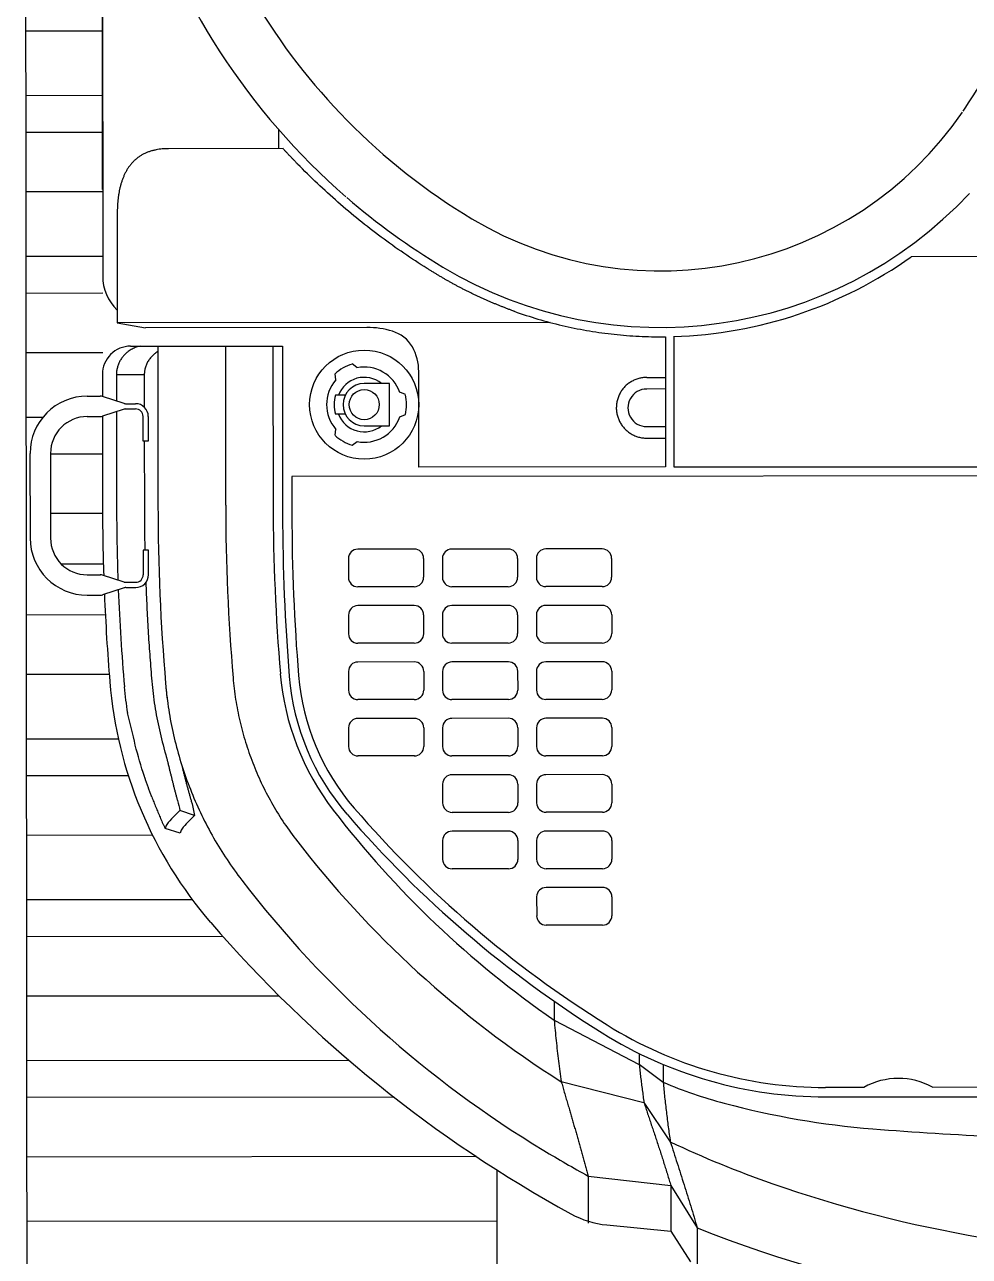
# Model space of a CAD drawing. Header units: millimetres. Extents: x 21.96 to 23.21, y 30.4 to 34.37.
# Drawn here: x 21.959 to 22.461, y 31.173 to 31.828 of the extents above; entities that cross this region are included whole.
import ezdxf

# ---------------------------------------------------------------- set-up
doc = ezdxf.new("R2010")
doc.units = ezdxf.units.MM

# ---------------------------------------------------------------- blocks, each defined once
blk = doc.blocks.new('*U93')
for p, q in [((0.0675, 2.8499), (-0.0139, 2.8498)), ((0.0676, 2.7812), (-0.0138, 2.7811)), ((0.0676, 2.7421), (-0.0138, 2.7421)), ((0.2545, 2.7455), (0.2545, 2.7249)), ((0.1378, 2.7248), (0.1378, 2.7248)), ((0.0676, 2.6788), (-0.0138, 2.6788)), ((0.0677, 2.6102), (-0.0137, 2.6101)), ((0.0677, 2.5711), (-0.0137, 2.571)), ((0.5436, 2.54), (0.0832, 2.5396)), ((0.0832, 2.5396), (0.1134, 2.5344)), ((0.1263, 2.5149), (0.1264, 2.3458)), ((0.1983, 2.515), (0.1984, 2.3459)), ((0.2488, 2.515), (0.2489, 2.3459)), ((0.0678, 2.5078), (-0.0136, 2.5078)), ((0.3381, 2.492), (0.333, 2.4959)), ((0.1119, 2.4844), (0.1119, 2.45)), ((0.3156, 2.479), (0.3148, 2.4853)), ((0.6462, 2.4816), (0.6662, 2.4817)), ((0.3257, 2.4627), (0.3154, 2.4627)), ((0.3896, 2.4633), (0.3836, 2.4658)), ((0.0512, 2.4617), (0.0651, 2.4617)), ((0.0906, 2.4539), (0.0675, 2.4613)), ((0.0921, 2.4537), (0.1027, 2.4537)), ((0.0039, 2.4391), (-0.0136, 2.4391)), ((0.0512, 2.44), (0.0651, 2.44)), ((0.0674, 2.4404), (0.0675, 2.3458)), ((0.0906, 2.4479), (0.0675, 2.4404)), ((0.0824, 2.4452), (0.0825, 2.3458)), ((0.0921, 2.4481), (0.1026, 2.4481)), ((0.3257, 2.4427), (0.3154, 2.4427)), ((0.3836, 2.4398), (0.3896, 2.4423)), ((0.3149, 2.4201), (0.3157, 2.4265)), ((0.6462, 2.4294), (0.6662, 2.4294)), ((0.3331, 2.4096), (0.3382, 2.4135)), ((-0.0096, 2.4008), (-0.0095, 2.3109)), ((0.0121, 2.4008), (0.0122, 2.3109)), ((0.0674, 2.4001), (0.0121, 2.4001)), ((0.0675, 2.3368), (0.0122, 2.3368)), ((0.399, 2.2991), (0.339, 2.299)), ((0.4989, 2.2991), (0.439, 2.2991)), ((0.5989, 2.2992), (0.5389, 2.2992)), ((0.0684, 2.2831), (0.0238, 2.2831)), ((0.329, 2.289), (0.329, 2.269)), ((0.409, 2.2891), (0.409, 2.2691)), ((0.429, 2.2891), (0.429, 2.2691)), ((0.509, 2.2891), (0.509, 2.2692)), ((0.5289, 2.2892), (0.529, 2.2692)), ((0.6089, 2.2892), (0.6089, 2.2692)), ((0.0514, 2.2718), (0.0652, 2.2718)), ((0.0907, 2.264), (0.0676, 2.2714)), ((0.0907, 2.2579), (0.0676, 2.2505)), ((0.0922, 2.2638), (0.1028, 2.2638)), ((0.0923, 2.2582), (0.1029, 2.2582)), ((0.399, 2.2591), (0.339, 2.259)), ((0.499, 2.2591), (0.439, 2.2591)), ((0.5989, 2.2592), (0.539, 2.2592)), ((0.0514, 2.2501), (0.0653, 2.2501)), ((0.0705, 2.2291), (-0.0134, 2.229)), ((0.3291, 2.229), (0.3291, 2.209)), ((0.399, 2.2391), (0.339, 2.239)), ((0.409, 2.2291), (0.409, 2.2091)), ((0.429, 2.2291), (0.429, 2.2091)), ((0.499, 2.2392), (0.439, 2.2391)), ((0.509, 2.2292), (0.509, 2.2092)), ((0.529, 2.2292), (0.529, 2.2092)), ((0.599, 2.2392), (0.539, 2.2392)), ((0.609, 2.2292), (0.609, 2.2093)), ((0.3991, 2.1991), (0.3391, 2.199)), ((0.499, 2.1992), (0.439, 2.1991)), ((0.599, 2.1992), (0.539, 2.1992)), ((0.3991, 2.1791), (0.3391, 2.179)), ((0.499, 2.1792), (0.4391, 2.1791)), ((0.599, 2.1793), (0.539, 2.1792)), ((0.0747, 2.1658), (-0.0133, 2.1657)), ((0.3291, 2.169), (0.3291, 2.149)), ((0.4091, 2.1691), (0.4091, 2.1491)), ((0.4291, 2.1691), (0.4291, 2.1491)), ((0.509, 2.1692), (0.5091, 2.1492)), ((0.529, 2.1692), (0.5291, 2.1492)), ((0.609, 2.1693), (0.609, 2.1493)), ((0.3991, 2.1391), (0.3391, 2.1391)), ((0.4991, 2.1392), (0.4391, 2.1391)), ((0.599, 2.1393), (0.5391, 2.1392)), ((0.3292, 2.1091), (0.3292, 2.0891)), ((0.3991, 2.1191), (0.3391, 2.1191)), ((0.4091, 2.1091), (0.4091, 2.0891)), ((0.4291, 2.1091), (0.4291, 2.0891)), ((0.4991, 2.1192), (0.4391, 2.1191)), ((0.5091, 2.1092), (0.5091, 2.0892)), ((0.5291, 2.1092), (0.5291, 2.0892)), ((0.5991, 2.1193), (0.5391, 2.1192)), ((0.6091, 2.1093), (0.6091, 2.0893)), ((0.0845, 2.0971), (-0.0133, 2.0971)), ((0.3992, 2.0791), (0.3392, 2.0791)), ((0.4991, 2.0792), (0.4391, 2.0792)), ((0.5991, 2.0793), (0.5391, 2.0792)), ((0.0951, 2.0581), (-0.0133, 2.058)), ((0.4991, 2.0592), (0.4392, 2.0592)), ((0.5991, 2.0593), (0.5391, 2.0592)), ((0.4292, 2.0492), (0.4292, 2.0292)), ((0.5091, 2.0492), (0.5092, 2.0292)), ((0.5291, 2.0492), (0.5292, 2.0292)), ((0.6091, 2.0493), (0.6091, 2.0293)), ((0.4992, 2.0192), (0.4392, 2.0192)), ((0.5991, 2.0193), (0.5392, 2.0193)), ((0.1208, 1.9948), (-0.0132, 1.9947)), ((0.4992, 1.9992), (0.4392, 1.9992)), ((0.5992, 1.9993), (0.5392, 1.9993)), ((0.4292, 1.9892), (0.4292, 1.9692)), ((0.5092, 1.9892), (0.5092, 1.9692)), ((0.5292, 1.9893), (0.5292, 1.9693)), ((0.6092, 1.9893), (0.6092, 1.9693)), ((0.4992, 1.9592), (0.4392, 1.9592)), ((0.5992, 1.9593), (0.5392, 1.9593)), ((0.5992, 1.9393), (0.5392, 1.9393)), ((0.1632, 1.9262), (-0.0132, 1.926)), ((0.5292, 1.9293), (0.5293, 1.9093)), ((0.6092, 1.9293), (0.6092, 1.9093)), ((0.5992, 1.8993), (0.5393, 1.8993)), ((0.1956, 1.8872), (-0.0131, 1.887)), ((0.2555, 1.8239), (-0.0131, 1.8237)), ((0.5478, 1.7984), (0.6382, 1.751)), ((0.3299, 1.7553), (-0.013, 1.755)), ((0.3775, 1.7163), (-0.013, 1.716)), ((0.8772, 1.7268), (0.8363, 1.7267)), ((0.8364, 1.7167), (1.6269, 1.7174)), ((1.488, 1.7273), (0.9502, 1.7268)), ((0.6433, 1.7106), (0.6713, 1.669)), ((0.4651, 1.6531), (-0.0129, 1.6527)), ((0.5839, 1.6324), (0.6719, 1.6223)), ((0.6719, 1.6223), (0.6999, 1.5774)), ((0.487, 1.5844), (-0.0129, 1.584)), ((0.6039, 1.5806), (0.6719, 1.5739)), ((0.6719, 1.5739), (0.6928, 1.5414)), ((0.6999, 1.5774), (0.7, 1.5302))]:
    blk.add_line(p, q)
for points in [[(0.4869, 1.6389), (0.4874, 1.0207), (-0.0124, 1.0203), (-0.0153, 4.5922), (0.4845, 4.5927), (0.4852, 3.8008)], [(0.0676, 2.6816), (0.0672, 3.248), (0.0677, 2.5894)], [(0.6749, 2.525), (0.675, 2.3864), (1.0214, 2.3867), (1.0214, 2.6101), (0.9275, 2.61)], [(0.0973, 2.5149), (0.2588, 2.515), (0.2589, 2.3359)], [(0.3458, 2.4302), (0.3728, 2.4303), (0.3728, 2.4752), (0.3458, 2.4752)], [(0.6662, 2.4694), (0.6462, 2.4693)], [(0.1162, 2.4401), (0.1162, 2.4139), (0.1106, 2.4139), (0.1106, 2.4401)], [(0.1164, 2.2718), (0.1163, 2.298), (0.1107, 2.298), (0.1108, 2.2718)], [(0.6638, 1.7511), (0.6638, 1.7321), (0.6382, 1.751)]]:
    blk.add_lwpolyline(points)
for points in [[(0.1639, 3.0304, 0.121341), (0.3275, 2.755, 0.063364), (0.4603, 2.6504)], [(0.5054, 2.5519, 0.000061), (0.5037, 2.5525, 0.00006), (0.5021, 2.5531, 0.00006), (0.5005, 2.5537, 0.000061), (0.4989, 2.5543, 0.000061), (0.4973, 2.5549, 0.000061), (0.4957, 2.5556, 0.000061), (0.4941, 2.5562, 0.000061), (0.4925, 2.5568, 0.000061), (0.4909, 2.5574, 0.000061), (0.4893, 2.5581, 0.000061), (0.4877, 2.5587, 0.000061), (0.4861, 2.5594, 0.000062), (0.4845, 2.56, 0.000062), (0.4829, 2.5607, 0.000062), (0.4813, 2.5614, 0.000062), (0.4797, 2.5621, 0.000061), (0.4781, 2.5627, 0.000062), (0.4766, 2.5634, 0.000062), (0.475, 2.5641, 0.000062), (0.4734, 2.5648, 0.000062), (0.4718, 2.5655, 0.000062), (0.4703, 2.5662, 0.000063), (0.4687, 2.5669, 0.000063), (0.4671, 2.5677, 0.000063), (0.4656, 2.5684, 0.000063), (0.464, 2.5691, 0.000063), (0.4624, 2.5699, 0.000063), (0.4609, 2.5706, 0.000063), (0.4593, 2.5714, 0.000063), (0.4578, 2.5721, 0.000063), (0.4562, 2.5729, 0.000063), (0.4547, 2.5737, 0.000063), (0.4532, 2.5744, 0.000064), (0.4516, 2.5752, 0.000064), (0.4501, 2.576, 0.000064), (0.4486, 2.5768, 0.000064), (0.447, 2.5776, 0.000064), (0.4455, 2.5784, 0.000064), (0.444, 2.5792, 0.000064), (0.4425, 2.58, 0.000064), (0.441, 2.5809, 0.000064), (0.4394, 2.5817, 0.000064), (0.4379, 2.5825, 0.000064), (0.4364, 2.5834, 0.000064), (0.4349, 2.5842, 0.000065), (0.4334, 2.5851, 0.000065), (0.4319, 2.5859, 0.000065), (0.4304, 2.5868, 0.000065), (0.4289, 2.5876, 0.000065), (0.4275, 2.5885, 0.000065), (0.426, 2.5894, 0.000065), (0.4245, 2.5903, 0.000065), (0.423, 2.5912, 0.000065), (0.4215, 2.5921, 0.000065), (0.4201, 2.593, 0.000065), (0.4186, 2.5939, 0.000065), (0.4171, 2.5948, 0.000065), (0.4156, 2.5957, 0.000065), (0.4142, 2.5966, 0.000065), (0.4127, 2.5975, -0.009986), (0.388, 2.6136, -0.009997), (0.3639, 2.6308, -0.009984), (0.3405, 2.6489, -0.009996), (0.3179, 2.6679, -0.009986), (0.296, 2.6878, -0.009987), (0.275, 2.7085, 0.000058), (0.2739, 2.7096, 0.000058), (0.2729, 2.7107, 0.000058), (0.2719, 2.7118, 0.000058), (0.2708, 2.7129, 0.000058), (0.2698, 2.714, 0.000058), (0.2687, 2.7151, 0.000058), (0.2677, 2.7162, 0.000058), (0.2667, 2.7172, 0.000058), (0.2656, 2.7183, 0.000058), (0.2646, 2.7194, 0.000058), (0.2636, 2.7205, 0.000058), (0.2626, 2.7216, 0.000058), (0.2615, 2.7227, 0.000058), (0.2605, 2.7239, 0.000057), (0.2595, 2.7249), (0.1378, 2.7248, 0.010525), (0.1345, 2.7248, 0.011644), (0.1311, 2.7246, 0.012633), (0.1277, 2.7242, 0.013904), (0.1244, 2.7236, 0.015072), (0.1211, 2.7228, 0.016288), (0.1179, 2.7219, 0.01741), (0.1147, 2.7207, 0.018546), (0.1116, 2.7193, 0.019268), (0.1087, 2.7177, 0.019755), (0.1058, 2.7158, 0.019936), (0.1032, 2.7138, 0.019746), (0.1007, 2.7115, 0.019225), (0.0984, 2.709, 0.01842), (0.0963, 2.7064, 0.017316), (0.0943, 2.7036, 0.016239), (0.0926, 2.7007, 0.014969), (0.091, 2.6977, 0.013783), (0.0897, 2.6946, 0.012605), (0.0885, 2.6914, 0.011554), (0.0874, 2.6882, 0.010539), (0.0865, 2.685, 0.009639), (0.0857, 2.6817, 0.008802), (0.0851, 2.6784, 0.008097), (0.0845, 2.675, 0.007442), (0.0841, 2.6717, 0.006834), (0.0837, 2.6683, 0.006282), (0.0835, 2.665, 0.00585), (0.0833, 2.6616)], [(0.0833, 2.6616, 0.005431), (0.0832, 2.6582, 0.004999), (0.0831, 2.6548), (0.0832, 2.5396)], [(0.5054, 2.5519, 0.014411), (0.5306, 2.5437, 0.014401), (0.5562, 2.5369, 0.014414), (0.5822, 2.5316, 0.014391), (0.6084, 2.5278, 0.014414), (0.6348, 2.5256, 0.014405), (0.6613, 2.5248), (0.6662, 2.5248), (0.6663, 2.3864), (0.4039, 2.3862), (0.4038, 2.4878, 0.12842), (0.3971, 2.5142, 0.187946), (0.3759, 2.5307, 0.081419), (0.3487, 2.5346), (0.1134, 2.5344)], [(0.0844, 2.5396, 0.000002), (0.0843, 2.5396, 0.000002), (0.0843, 2.5396, 0.000002), (0.0842, 2.5396, 0.000002), (0.0841, 2.5396, 0.000002), (0.084, 2.5396, 0.000003), (0.0839, 2.5396, 0.000003), (0.0838, 2.5396, 0.000002), (0.0837, 2.5396, 0.000002), (0.0837, 2.5396, 0.000002), (0.0836, 2.5396, 0.000002), (0.0835, 2.5396, 0.000002), (0.0834, 2.5396, 0.000002), (0.0834, 2.5396, 0.000002), (0.0833, 2.5396, 0.000002), (0.0832, 2.5396)], [(0.0973, 2.5149, 0.414214), (0.0674, 2.4849), (0.0674, 2.4614)], [(0.1078, 2.5149, 0.038967), (0.1034, 2.5137, 0.039259), (0.099, 2.5118, 0.038978), (0.0949, 2.5092, 0.015259), (0.0934, 2.508, 0.015444), (0.0919, 2.5067, 0.015366), (0.0906, 2.5054, 0.015442), (0.0893, 2.5039, 0.015499), (0.0881, 2.5024, 0.015538), (0.0871, 2.5008, 0.015621), (0.0861, 2.4992, 0.015616), (0.0852, 2.4975, 0.015731), (0.0844, 2.4957, 0.015687), (0.0838, 2.4939, 0.015724), (0.0833, 2.492, 0.015767), (0.0828, 2.4902, 0.015748), (0.0825, 2.4883, 0.015825), (0.0824, 2.4864), (0.0824, 2.4566)], [(0.1263, 2.5092, 0.000004), (0.1259, 2.5089, 0.000004), (0.1256, 2.5087, 0.000003), (0.1252, 2.5084, 0.015405), (0.1236, 2.5072, 0.015774), (0.122, 2.5059, 0.016104), (0.1205, 2.5046, 0.016462), (0.1191, 2.5031, 0.016776), (0.1178, 2.5015, 0.017229), (0.1166, 2.4998, 0.017469), (0.1155, 2.4981, 0.017851), (0.1146, 2.4963, 0.018127), (0.1138, 2.4944, 0.018393), (0.1131, 2.4925, 0.018625), (0.1126, 2.4905, 0.018757), (0.1122, 2.4885, 0.018996), (0.112, 2.4865, 0.018878), (0.1119, 2.4844)], [(0.6462, 2.4816, 0.033091), (0.6419, 2.4813, 0.033401), (0.6377, 2.4805, 0.03321), (0.6336, 2.4791, 0.033657), (0.6298, 2.4771, 0.033296), (0.6262, 2.4747, 0.033498), (0.623, 2.4718, 0.03342), (0.6202, 2.4685, 0.033216), (0.6179, 2.4649, 0.033477), (0.6161, 2.461, 0.03317), (0.6148, 2.4569, 0.033601), (0.6141, 2.4526, 0.033262), (0.6139, 2.4483, 0.033576), (0.6144, 2.444, 0.033354), (0.6154, 2.4398, 0.033395), (0.6169, 2.4358, 0.033432), (0.619, 2.432, 0.033124), (0.6215, 2.4286, 0.033383), (0.6245, 2.4254, 0.033466), (0.6279, 2.4228, 0.033345), (0.6316, 2.4206, 0.033321), (0.6355, 2.4189, 0.033371), (0.6397, 2.4177, 0.014686), (0.644, 2.4171), (0.6662, 2.4171)], [(0.1119, 2.4139), (0.112, 2.3458, 0.000659), (0.112, 2.3398, 0.000659), (0.112, 2.3338, 0.000658), (0.1121, 2.3279, 0.000657), (0.1121, 2.3219, 0.000656), (0.1122, 2.3159, 0.000656), (0.1123, 2.3099, 0.000655), (0.1124, 2.3039, 0.000656), (0.1125, 2.298)], [(2.2743, 2.305), (2.2743, 2.3778), (0.2689, 2.3762), (0.2689, 2.3359, 0.020254), (0.276, 2.1646)], [(0.1136, 2.2635, 0.001401), (0.1141, 2.2508, 0.001399), (0.1146, 2.238, 0.001401), (0.1153, 2.2253, 0.0014), (0.116, 2.2126, 0.0014), (0.1168, 2.1999, 0.001401), (0.1177, 2.1872, 0.0014), (0.1186, 2.1745, 0.001399), (0.1196, 2.1618, 0.016229), (0.1226, 2.1357, 0.016242), (0.1273, 2.11, 0.016231), (0.1336, 2.0845)], [(0.2063, 2.1624, 0.017804), (0.2091, 2.1392, 0.017836), (0.2135, 2.1164, 0.017797), (0.2196, 2.0939, 0.017822), (0.2272, 2.0719, 0.017824), (0.2364, 2.0505, 0.017796), (0.2471, 2.0298, 0.017839), (0.2592, 2.0099, 0.0178), (0.2728, 1.991)], [(0.1345, 2.1562, 0.001252), (0.1347, 2.1543, 0.001251), (0.1349, 2.1523, 0.001251), (0.1351, 2.1503, 0.00125), (0.1353, 2.1483, 0.001249), (0.1355, 2.1463, 0.001249), (0.1357, 2.1443, 0.001248), (0.136, 2.1424, 0.001248), (0.1362, 2.1404)], [(0.1357, 2.1449, 0.016905), (0.1396, 2.1182, 0.016936), (0.1454, 2.0919, 0.016923), (0.1529, 2.0659, 0.016912), (0.1622, 2.0406, 0.016948), (0.1731, 2.0159, 0.016904), (0.1857, 1.992, 0.016945), (0.1999, 1.969, 0.01691), (0.2156, 1.9471)], [(0.1121, 2.0573, -0.020145), (0.1024, 2.0907, 0.017307), (0.094, 2.1249)], [(0.1336, 2.0845, -0.000043), (0.1339, 2.0833, -0.000043), (0.1342, 2.0822, -0.000043), (0.1346, 2.0811, -0.000043), (0.1349, 2.08, -0.000043), (0.1352, 2.0789, -0.000043), (0.1355, 2.0777, -0.000043), (0.1358, 2.0766, -0.000043), (0.1361, 2.0755, -0.000043), (0.1364, 2.0743, -0.000043), (0.1367, 2.0732, -0.000043), (0.137, 2.0721, -0.000043), (0.1373, 2.071, -0.000043), (0.1375, 2.0698, -0.000043), (0.1378, 2.0687, -0.000042), (0.1381, 2.0676, 0.001297), (0.1389, 2.064, 0.00124), (0.1398, 2.0604, 0.001203), (0.1407, 2.0568, 0.00112), (0.1416, 2.0532, 0.001062), (0.1425, 2.0497, 0.000948), (0.1434, 2.0461, 0.000836), (0.1443, 2.0425, 0.000713), (0.1453, 2.039, 0.000545), (0.1462, 2.0354, 0.000362), (0.1472, 2.0318, 0.001503), (0.1499, 2.021)], [(0.1516, 2.0699), (0.1524, 2.0664, -0.001799), (0.1528, 2.0649, 0.001397), (0.1537, 2.0612, 0.001342), (0.1547, 2.0575, 0.001262), (0.1556, 2.0539, 0.001206), (0.1566, 2.0502, 0.001106), (0.1576, 2.0465, 0.001033), (0.1586, 2.0429, 0.00092), (0.1596, 2.0392, 0.00078), (0.1606, 2.0356, 0.000613), (0.1617, 2.032, 0.000381), (0.1627, 2.0283), (0.1654, 2.0157, 0.053518), (0.1518, 2.0013, 0.060921), (0.15, 1.9971), (0.1341, 2.0021)], [(0.1199, 2.0356, 0.000039), (0.1195, 2.0366, 0.000039), (0.1192, 2.0375, 0.000039), (0.1188, 2.0385, 0.000039), (0.1185, 2.0394, 0.000039), (0.1181, 2.0403, 0.000039), (0.1178, 2.0413, 0.000039), (0.1174, 2.0422, 0.000039), (0.1171, 2.0431, 0.000039), (0.1167, 2.0441, 0.000039), (0.1164, 2.045, 0.000039), (0.1161, 2.046, 0.000039), (0.1157, 2.0469, 0.000039), (0.1154, 2.0479, 0.000039), (0.115, 2.0488, 0.000039), (0.1147, 2.0497, 0.000039), (0.1144, 2.0507, 0.00004), (0.114, 2.0517, 0.000039), (0.1137, 2.0526, 0.000038), (0.1134, 2.0535, 0.000039), (0.1131, 2.0545, 0.000038), (0.1127, 2.0554, 0.000038), (0.1124, 2.0564, 0.000038), (0.1121, 2.0573)], [(0.1199, 2.0356, 0.001654), (0.1209, 2.0329, 0.001642), (0.122, 2.0302, 0.001656), (0.1231, 2.0274, 0.001641), (0.1242, 2.0247, 0.001657), (0.1253, 2.022, 0.001685), (0.1264, 2.0193, 0.001667), (0.1276, 2.0166, 0.001689), (0.1287, 2.0139, 0.001675), (0.1299, 2.0112, 0.001703), (0.1311, 2.0085, 0.001684), (0.1324, 2.0058, 0.001857), (0.1336, 2.0032, -0.00001), (0.1337, 2.0029, -0.00001), (0.1338, 2.0027, -0.00001), (0.1339, 2.0025, -0.00001), (0.134, 2.0023, -0.000009), (0.1341, 2.0021)], [(0.1654, 2.0157), (0.1499, 2.021, 0.054817), (0.1359, 2.0063, 0.060921), (0.1341, 2.0021)], [(0.5478, 1.8184), (0.5478, 1.7984, 0.002364), (0.5488, 1.7874, 0.002305), (0.5499, 1.7765, 0.002239), (0.5511, 1.7656, 0.002169), (0.5524, 1.7547, 0.002098), (0.5538, 1.7438, 0.002031), (0.5553, 1.7329), (0.6433, 1.7106)], [(0.6382, 1.7628), (0.6382, 1.751, 0.001546), (0.639, 1.7443, 0.001512), (0.6398, 1.7375, 0.00148), (0.6406, 1.7308, 0.001441), (0.6415, 1.724, 0.001406), (0.6424, 1.7173, 0.001396), (0.6433, 1.7106)], [(0.5553, 1.7329, 0.000217), (0.557, 1.7272, 0.000171), (0.5586, 1.7215, 0.000129), (0.5603, 1.7157, -0.00023), (0.562, 1.71, -0.00023), (0.5637, 1.7043, -0.000206), (0.5651, 1.6992, -0.000206), (0.5666, 1.6941, -0.000206), (0.5681, 1.6889, -0.000242), (0.5696, 1.6838, -0.000275), (0.5711, 1.6787, -0.000356), (0.5726, 1.6736, -0.000445), (0.574, 1.6684, -0.000539), (0.5755, 1.6633, -0.000632), (0.577, 1.6582, -0.000763), (0.5784, 1.653, -0.000898), (0.5798, 1.6479, -0.001053), (0.5812, 1.6428, -0.001246), (0.5826, 1.6376, -0.001442), (0.5839, 1.6324), (0.5839, 1.5825)], [(0.6638, 1.7321, 0.002141), (0.6645, 1.7242, 0.002088), (0.6653, 1.7163, 0.002047), (0.6662, 1.7084, 0.001966), (0.6671, 1.7005, 0.001881), (0.6681, 1.6926, 0.001796), (0.6691, 1.6847, 0.001685), (0.6702, 1.6769, 0.001581), (0.6713, 1.669, 0.000592), (0.675, 1.6576, 0.000307), (0.6786, 1.6461, -0.000468), (0.6823, 1.6347, -0.000439), (0.6859, 1.6233, -0.000915), (0.6895, 1.6119, -0.001581), (0.6931, 1.6004, -0.002385), (0.6966, 1.5889, -0.003605), (0.6999, 1.5774)], [(0.6433, 1.7106, 0.000152), (0.6453, 1.7047, -0.000241), (0.6472, 1.6988, -0.000241), (0.6492, 1.693, -0.000241), (0.6511, 1.6871, -0.000176), (0.6531, 1.6812, -0.000254), (0.6551, 1.6754, -0.000339), (0.657, 1.6695, -0.000471), (0.6589, 1.6636, -0.000589), (0.6609, 1.6577, -0.000762), (0.6628, 1.6518, -0.000912), (0.6646, 1.646, -0.001117), (0.6665, 1.6401, -0.001376), (0.6683, 1.6341, -0.001698), (0.6701, 1.6282, -0.002046), (0.6719, 1.6223), (0.6719, 1.5739)], [(0.7794, 1.6246, 0.084411), (1.2318, 1.5481, 0.084411), (1.684, 1.6254)]]:
    blk.add_lwpolyline(points, format="xyb")
for radius in [0.058, 0.016]:
    blk.add_circle((0.3458, 2.4527), radius)
for centre, radius, start, end in [((0.8048, 3.2248), 0.7298, 196.867, 229.0414), ((0.6609, 2.9847), 0.3899, 325.66, 337.8691), ((0.6609, 2.9847), 0.3899, 239.0437, 325.491), ((0.8048, 3.2248), 0.7298, 229.1505, 239.0437), ((0.6609, 2.9847), 0.4499, 239.0437, 316.9042), ((0.6609, 2.9847), 0.4599, 271.7432, 305.4356), ((0.1177, 2.5894), 0.05, 180.0463, 226.3955), ((0.3458, 2.4527), 0.045, 106.5532, 133.5399), ((0.3458, 2.4527), 0.04, 19.0108, 101.0808), ((0.1136, -5.926), 8.4104, 90.01199, 90.21303), ((0.3458, 2.4527), 0.04, 139.0127, 221.0813), ((0.3458, 2.4527), 0.029, 50.9297, 159.875), ((0.3458, 2.4527), 0.0225, 90.0464, 180.0463), ((0.3458, 2.4527), 0.032, 161.8363, 180.0463), ((0.3458, 2.4527), 0.045, 346.5523, 13.5387), ((0.6462, 2.4493), 0.02, 90.0463, 270.0464), ((0.0513, 2.4009), 0.0608, 90.0464, 180.0463), ((0.0651, 2.4539), 0.0078, 72.1977, 90.0463), ((0.0921, 2.4587), 0.005, 252.1977, 270.0463), ((0.1026, 2.4401), 0.0136, 0.0463, 90.0463), ((0.3458, 2.4527), 0.032, 180.0463, 198.2562), ((0.3458, 2.4527), 0.0225, 180.0463, 270.0463), ((0.0513, 2.4009), 0.0391, 90.0464, 180.0463), ((0.0651, 2.4478), 0.0078, 270.0463, 287.8949), ((0.0921, 2.4431), 0.005, 90.0463, 107.8949), ((0.1026, 2.4401), 0.008, 0.0463, 90.0463), ((0.3458, 2.4527), 0.029, 200.2175, 309.1633), ((0.3458, 2.4527), 0.04, 259.0122, 341.08), ((0.3458, 2.4527), 0.045, 226.5539, 253.5399), ((2.3868, 2.3476), 2.3193, 180.0463, 181.8928), ((2.3868, 2.3476), 2.3043, 180.0463, 182.0263), ((2.3868, 2.3476), 2.2603, 180.0463, 184.8575), ((2.3868, 2.3476), 2.1883, 180.0463, 184.8573), ((2.3868, 2.3476), 2.1378, 180.0463, 184.8569), ((2.3868, 2.3377), 2.1278, 180.0463, 184.6875), ((0.0513, 2.3109), 0.0608, 180.0463, 270.0463), ((0.0513, 2.3109), 0.0391, 180.0463, 270.0463), ((0.339, 2.289), 0.01, 90.0463, 180.0463), ((0.399, 2.2891), 0.01, 0.0463, 90.0464), ((0.439, 2.2891), 0.01, 90.0463, 180.0463), ((0.499, 2.2891), 0.01, 0.0463, 90.0464), ((0.5389, 2.2892), 0.01, 90.0463, 180.0463), ((0.5989, 2.2892), 0.01, 0.0463, 90.0464), ((0.0652, 2.264), 0.0078, 72.1978, 90.0464), ((0.1028, 2.2718), 0.008, 270.0463, 0.0463), ((0.1028, 2.2718), 0.0136, 270.0463, 0.0463), ((0.339, 2.269), 0.01, 180.0463, 270.0463), ((0.399, 2.2691), 0.01, 270.0463, 0.0463), ((0.439, 2.2691), 0.01, 180.0463, 270.0463), ((0.499, 2.2691), 0.01, 270.0463, 0.0463), ((0.539, 2.2692), 0.01, 180.0463, 270.0463), ((0.5989, 2.2692), 0.01, 270.0463, 0.0463), ((2.3868, 2.3476), 2.3043, 182.2833, 184.8569), ((0.0922, 2.2688), 0.005, 252.1978, 270.0463), ((0.0923, 2.2532), 0.005, 90.0464, 107.895), ((0.0653, 2.2579), 0.0078, 270.0463, 287.895), ((2.3868, 2.3476), 2.3193, 182.3868, 184.6875), ((0.3391, 2.229), 0.01, 90.0463, 180.0463), ((0.399, 2.2291), 0.01, 0.0463, 90.0464), ((0.439, 2.2291), 0.01, 90.0463, 180.0463), ((0.499, 2.2292), 0.01, 0.0463, 90.0464), ((0.539, 2.2292), 0.01, 90.0463, 180.0463), ((0.599, 2.2292), 0.01, 0.0463, 90.0464), ((0.3391, 2.209), 0.01, 180.0463, 270.0463), ((0.3991, 2.2091), 0.01, 270.0463, 0.0463), ((0.439, 2.2091), 0.01, 180.0463, 270.0463), ((0.499, 2.2092), 0.01, 270.0463, 0.0463), ((0.539, 2.2092), 0.01, 180.0463, 270.0463), ((0.599, 2.2092), 0.01, 270.0463, 0.0463), ((0.3391, 2.169), 0.01, 90.0463, 180.0463), ((0.3991, 2.1691), 0.01, 0.0463, 90.0464), ((0.4391, 2.1691), 0.01, 90.0463, 180.0463), ((0.4991, 2.1692), 0.01, 0.0463, 90.0464), ((0.539, 2.1692), 0.01, 90.0463, 180.0463), ((0.599, 2.1693), 0.01, 0.0463, 90.0464), ((0.532, 2.19), 0.2764, 184.8569, 217.5197), ((0.5216, 2.1847), 0.2564, 184.6875, 220.7942), ((0.5216, 2.1847), 0.2464, 184.6875, 220.7942), ((0.5216, 2.1947), 0.4479, 184.6875, 220.7942), ((0.532, 2.19), 0.4429, 184.8569, 188.4658), ((0.3391, 2.1491), 0.01, 180.0463, 270.0463), ((0.3991, 2.1491), 0.01, 270.0463, 0.0463), ((0.4391, 2.1491), 0.01, 180.0463, 270.0463), ((0.4991, 2.1492), 0.01, 270.0463, 0.0463), ((0.5391, 2.1492), 0.01, 180.0463, 270.0463), ((0.599, 2.1493), 0.01, 270.0463, 0.0463), ((0.3392, 2.1091), 0.01, 90.0463, 180.0463), ((0.3991, 2.1091), 0.01, 0.0463, 90.0464), ((0.4391, 2.1091), 0.01, 90.0463, 180.0463), ((0.4991, 2.1092), 0.01, 0.0463, 90.0464), ((0.5391, 2.1092), 0.01, 90.0463, 180.0463), ((0.5991, 2.1093), 0.01, 0.0463, 90.0464), ((0.3392, 2.0891), 0.01, 180.0463, 270.0463), ((0.3991, 2.0891), 0.01, 270.0463, 0.0463), ((0.4391, 2.0892), 0.01, 180.0463, 270.0463), ((0.4991, 2.0892), 0.01, 270.0463, 0.0463), ((0.5391, 2.0892), 0.01, 180.0463, 270.0463), ((0.5991, 2.0893), 0.01, 270.0463, 0.0463), ((0.4392, 2.0492), 0.01, 90.0463, 180.0463), ((0.4991, 2.0492), 0.01, 0.0463, 90.0464), ((0.5391, 2.0492), 0.01, 90.0463, 180.0463), ((0.5991, 2.0493), 0.01, 0.0463, 90.0464), ((1.1402, 2.657), 1.0432, 217.5197, 235.3991), ((1.2308, 2.7967), 1.1931, 220.7942, 238.0145), ((1.2308, 2.7967), 1.1831, 220.7942, 238.0145), ((0.4392, 2.0292), 0.01, 180.0463, 270.0463), ((0.4992, 2.0292), 0.01, 270.0463, 0.0463), ((0.5392, 2.0293), 0.01, 180.0463, 270.0463), ((0.5991, 2.0293), 0.01, 270.0463, 0.0463), ((1.1402, 2.657), 1.0937, 217.5197, 237.6715), ((0.4392, 1.9892), 0.01, 90.0463, 180.0463), ((0.4992, 1.9892), 0.01, 0.0463, 90.0464), ((0.5392, 1.9893), 0.01, 90.0463, 180.0463), ((0.5992, 1.9893), 0.01, 0.0463, 90.0464), ((0.4392, 1.9692), 0.01, 180.0463, 270.0463), ((0.4992, 1.9692), 0.01, 270.0463, 0.0463), ((0.5392, 1.9693), 0.01, 180.0463, 270.0463), ((0.5992, 1.9693), 0.01, 270.0463, 0.0463), ((1.1402, 2.657), 1.1657, 217.5197, 238.8206), ((0.5392, 1.9293), 0.01, 90.0463, 180.0463), ((0.5992, 1.9293), 0.01, 0.0463, 90.0464), ((1.2308, 2.8067), 1.3846, 220.7942, 241.2894), ((0.5392, 1.9093), 0.01, 180.0463, 270.0463), ((0.5992, 1.9093), 0.01, 270.0463, 0.0463), ((0.836, 2.1646), 0.4479, 238.0145, 270.0463), ((0.836, 2.1646), 0.4379, 238.0145, 270.0463), ((0.857, 2.1906), 0.4975, 247.1543, 255.0624), ((0.9138, 1.6613), 0.075, 60.8945, 119.1982), ((0.9591, 2.5734), 0.8937, 255.0624, 265.348), ((1.1491, 4.908), 3.236, 265.348, 270.0463), ((1.14, 2.6571), 1.0937, 244.6251, 250.7465), ((1.2308, 2.8067), 1.3406, 238.8206, 241.1518), ((1.2307, 2.9167), 1.4406, 248.3818, 294.1276), ((0.6137, 1.68), 0.1, 241.2894, 264.3948), ((1.2307, 2.9167), 1.4845, 249.571, 292.8547)]:
    blk.add_arc(centre, radius, start, end)

msp = doc.modelspace()

# ---------------------------------------------------------------- block references
at = {"xscale": 0.5, "yscale": 0.5, "zscale": 0.5}
msp.add_blockref('*U93', (21.96679, 30.39943), dxfattribs=at)

doc.saveas('drawing.dxf')
